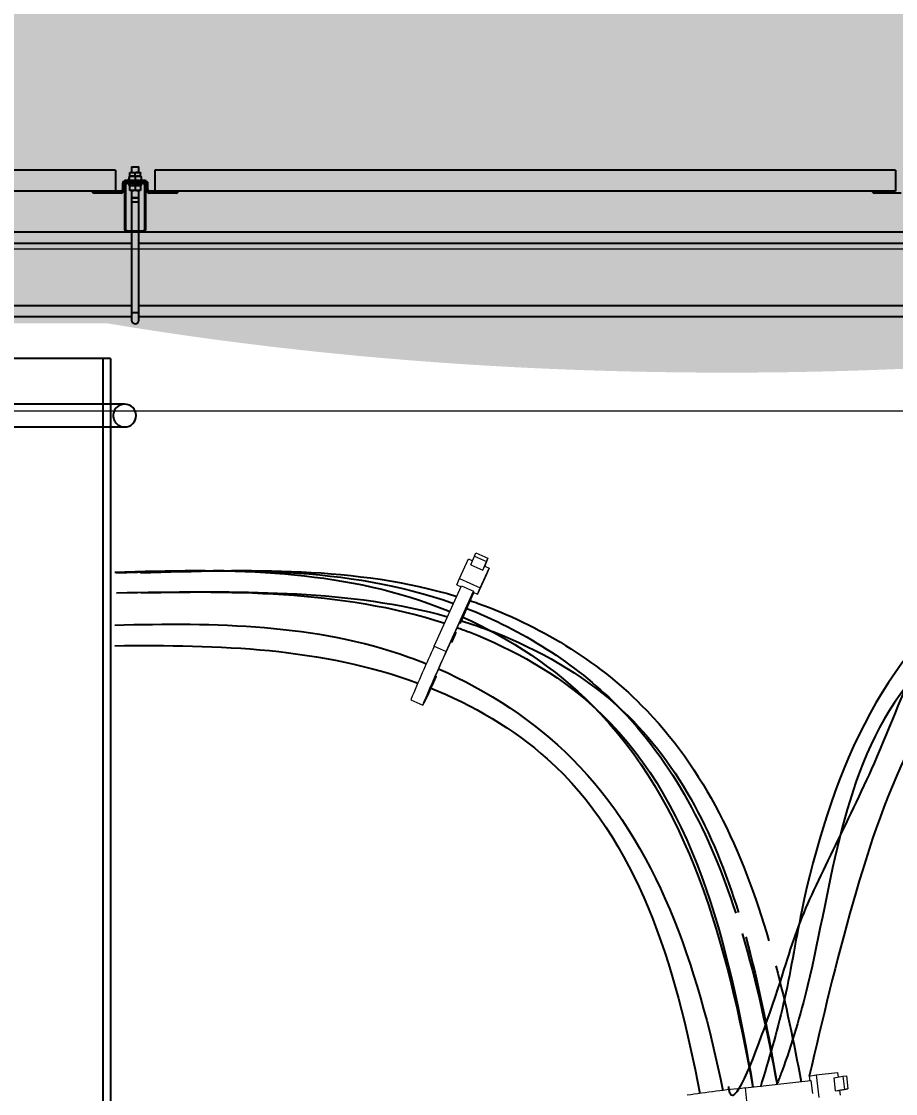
# Model space of a CAD drawing. Header units: feet. Extents: x -17 to 453, y -41 to 31.
# Drawn here: x 83.495 to 84.496, y -5.786 to -4.558 of the extents above; entities that cross this region are included whole.
import ezdxf
from ezdxf.enums import TextEntityAlignment as Align

# ---------------------------------------------------------------- set-up
doc = ezdxf.new("R2018")
doc.units = ezdxf.units.FT
doc.header["$MEASUREMENT"] = 0
doc.linetypes.add('HIDDEN', pattern=[0.375, 0.25, -0.125])
doc.linetypes.add('HIDDEN2', pattern=[0.1875, 0.125, -0.0625])
for name, color, linetype in [('ATI CENTER SUPPORT', 7, 'Continuous'), ('DC STRING CABLES', 30, 'Continuous'), ('E-DETL', 1, 'Continuous'), ('G-ANNO-TEXT', 1, 'Continuous'), ('S-BEAM', 7, 'Continuous'), ('S-BOLT', 93, 'Continuous')]:
    doc.layers.add(name, color=color, linetype=linetype)
doc.styles.add('NEI-A', font='arial.ttf')
doc.styles.get("Standard").update_dxf_attribs({"font": 'arial.ttf'})

# ---------------------------------------------------------------- blocks, each defined once
blk = doc.blocks.new('DETAIL_TITLE')
at = {"style": 'NEI-A', "flags": 8}
blk.add_attdef('#', text='', height=0.2, dxfattribs=at).set_placement((0.5922, -0.5109), align=Align.MIDDLE_CENTER)
at = {"lineweight": 30, "style": '', "flags": 104}
blk.add_attdef('DETAIL_TITLE', text='', height=0.2, dxfattribs=at).set_placement((0.9099, -0.5251), align=Align.BOTTOM_LEFT)
at = {"style": 'NEI-A'}
for tag, p in [('SCALE:', (0.9386, -0.7379)), ('1"_=_', (1.5474, -0.7379))]:
    blk.add_attdef(tag, text='', height=0.1, dxfattribs=at).set_placement(p, align=Align.BOTTOM_LEFT)

msp = doc.modelspace()

# ---------------------------------------------------------------- linework, layer by layer
at = {"color": 7, "linetype": 'Continuous', "lineweight": 25}
for p, q in [((83.62153, -4.72489), (83.62153, -4.73137)), ((83.62153, -4.72489), (83.62963, -4.72489)), ((83.62963, -4.73137), (83.62963, -4.72489)), ((83.6183, -4.73719), (83.6183, -4.73865)), ((83.6187, -4.73719), (83.6183, -4.73719)), ((83.6183, -4.73946), (83.6183, -4.73865)), ((83.6183, -4.73946), (83.6187, -4.73944)), ((83.6187, -4.73549), (83.6187, -4.74067)), ((83.6187, -4.73549), (83.63246, -4.73549)), ((83.61951, -4.73191), (83.61951, -4.73137)), ((83.61951, -4.73137), (83.63165, -4.73137)), ((83.61951, -4.73549), (83.61951, -4.73191)), ((83.62558, -4.73549), (83.62558, -4.73191)), ((83.62558, -4.73611), (83.62558, -4.74067)), ((83.63165, -4.73137), (83.63165, -4.73191)), ((83.63165, -4.73549), (83.63165, -4.73191)), ((83.63246, -4.73611), (83.63246, -4.73549)), ((83.63246, -4.73611), (83.63246, -4.74067)), ((83.63286, -4.73719), (83.63246, -4.73719)), ((83.63286, -4.73946), (83.63246, -4.73944)), ((83.63286, -4.73946), (83.63286, -4.73719)), ((83.57905, -4.75484), (83.57905, -4.75281)), ((83.60939, -4.75281), (83.60292, -4.75281)), ((83.60939, -4.75484), (83.60939, -4.75281)), ((83.61304, -4.74431), (83.61101, -4.74431)), ((83.61101, -4.74431), (83.61101, -4.75119)), ((83.61101, -4.75119), (83.61304, -4.75119)), ((83.61304, -4.74431), (83.61304, -4.75119)), ((83.61344, -4.74593), (83.61344, -4.79611)), ((83.61465, -4.74067), (83.61465, -4.7427)), ((83.63651, -4.74067), (83.61465, -4.74067)), ((83.63651, -4.7427), (83.61465, -4.7427)), ((83.61465, -4.74593), (83.61465, -4.79611)), ((83.63448, -4.74391), (83.61668, -4.74391)), ((83.6183, -4.74391), (83.6183, -4.74472)), ((83.6183, -4.74391), (83.61871, -4.74393)), ((83.6183, -4.74472), (83.6183, -4.74618)), ((83.6183, -4.74618), (83.63286, -4.74618)), ((83.61874, -4.74391), (83.61874, -4.74472)), ((83.61874, -4.74391), (83.61987, -4.74398)), ((83.61951, -4.752), (83.61951, -4.74618)), ((83.63165, -4.752), (83.61951, -4.752)), ((83.61968, -4.74391), (83.61968, -4.74397)), ((83.62, -4.74391), (83.62, -4.74472)), ((83.62, -4.74391), (83.62106, -4.74399)), ((83.62106, -4.74399), (83.62106, -4.74425)), ((83.62153, -4.752), (83.62153, -4.79813)), ((83.62194, -4.74391), (83.62194, -4.74472)), ((83.62194, -4.74391), (83.62263, -4.74399)), ((83.62263, -4.74399), (83.62263, -4.74447)), ((83.62432, -4.74391), (83.62432, -4.74472)), ((83.62432, -4.74472), (83.62684, -4.74391)), ((83.62432, -4.74391), (83.62456, -4.74399)), ((83.62456, -4.74399), (83.62456, -4.74464)), ((83.62558, -4.74618), (83.62558, -4.75146)), ((83.62684, -4.74391), (83.62684, -4.74472)), ((83.62922, -4.74391), (83.62853, -4.74399)), ((83.62922, -4.74391), (83.62922, -4.74472)), ((83.62963, -4.79813), (83.62963, -4.752)), ((83.63116, -4.74391), (83.6301, -4.74399)), ((83.63116, -4.74391), (83.63116, -4.74472)), ((83.63242, -4.74391), (83.63116, -4.74398)), ((83.63148, -4.74397), (83.63148, -4.74391)), ((83.63165, -4.74618), (83.63165, -4.752)), ((83.63242, -4.74391), (83.63242, -4.74472)), ((83.63286, -4.74391), (83.63242, -4.74393)), ((83.63286, -4.74618), (83.63286, -4.74391)), ((83.63651, -4.7427), (83.63651, -4.74067)), ((83.63651, -4.79611), (83.63651, -4.74593)), ((83.63772, -4.79611), (83.63772, -4.74593)), ((83.64015, -4.74431), (83.63812, -4.74431)), ((83.63812, -4.75119), (83.63812, -4.74431)), ((83.63812, -4.75119), (83.64015, -4.75119)), ((83.64015, -4.75119), (83.64015, -4.74431)), ((83.64177, -4.75281), (83.64177, -4.75484)), ((83.64824, -4.75281), (83.64177, -4.75281)), ((83.67211, -4.75281), (83.67211, -4.75484)), ((84.47252, -4.75482), (84.47252, -4.7528)), ((83.60939, -4.75484), (83.57905, -4.75484)), ((83.62153, -4.75999), (83.62244, -4.7609)), ((83.62153, -4.75999), (83.62963, -4.75999)), ((83.62872, -4.7609), (83.62244, -4.7609)), ((83.62872, -4.7609), (83.62963, -4.75999)), ((83.67211, -4.75484), (83.64177, -4.75484)), ((84.50285, -4.75482), (84.47252, -4.75482)), ((78.42306, -4.79935), (84.51013, -4.79935)), ((83.61668, -4.79813), (83.63448, -4.79813)), ((83.62153, -4.79935), (83.62153, -4.90051)), ((83.62963, -4.90051), (83.62963, -4.79935)), ((81.84273, -4.89646), (83.62153, -4.89646)), ((83.62963, -4.89646), (84.51498, -4.89646))]:
    msp.add_line(p, q, dxfattribs=at)
at = {"color": 8, "linetype": 'Continuous', "lineweight": 25}
for p, q in [((83.62963, -4.76536), (83.62153, -4.76536)), ((81.84273, -4.81229), (83.62153, -4.81229)), ((83.62963, -4.81229), (84.51498, -4.81229)), ((81.84273, -4.88351), (83.62153, -4.88351)), ((83.62963, -4.88351), (84.51498, -4.88351)), ((83.62153, -4.8916), (83.62963, -4.8916))]:
    msp.add_line(p, q, dxfattribs=at)
at = {"color": 7, "linetype": 'Continuous', "lineweight": 25}
for centre, radius, start, end in [((83.62229, -4.74625), 0.01076, 90.78154, 109.47462), ((83.62267, -4.74086), 0.00949, 90.78245, 109.47371), ((83.62196, -4.74642), 0.01093, 70.67545, 89.06839), ((83.62245, -4.74067), 0.0093, 70.33173, 89.41212), ((83.62876, -4.74094), 0.00958, 90.86772, 109.38844), ((83.62918, -4.74631), 0.01082, 90.83441, 109.42175), ((83.62849, -4.74085), 0.00949, 70.52369, 89.22015), ((83.62887, -4.74625), 0.01076, 70.5263, 89.21755), ((83.57905, -4.75119), 0.00364, 206.3878, 270), ((83.60939, -4.75119), 0.00162, 270, 0), ((83.60939, -4.75119), 0.00364, 270, 0), ((83.61465, -4.74431), 0.00364, 90, 180), ((83.61465, -4.74431), 0.00162, 90, 180), ((83.61668, -4.74593), 0.00324, 90, 180), ((83.61668, -4.74593), 0.00202, 90, 180), ((83.62267, -4.74254), 0.00946, 250.49389, 269.24995), ((83.62242, -4.74252), 0.00949, 270.77646, 289.47969), ((83.62871, -4.7427), 0.0093, 250.33173, 269.41212), ((83.62849, -4.74251), 0.00949, 270.78245, 289.47371), ((83.63448, -4.74593), 0.00324, 0, 90), ((83.63448, -4.74593), 0.00202, 0, 90), ((83.63651, -4.74431), 0.00364, 0, 90), ((83.63651, -4.74431), 0.00162, 0, 90), ((83.64177, -4.75119), 0.00364, 180, 270), ((83.64177, -4.75119), 0.00162, 180, 270), ((83.67211, -4.75119), 0.00364, 270, 333.6122), ((84.47252, -4.75118), 0.00364, 206.3878, 270), ((83.61668, -4.79611), 0.00324, 180, 270), ((83.61668, -4.79611), 0.00202, 180, 270), ((83.63448, -4.79611), 0.00202, 270, 0), ((83.63448, -4.79611), 0.00324, 270, 360), ((83.62558, -4.90051), 0.00405, 180, 0)]:
    msp.add_arc(centre, radius, start, end, dxfattribs=at)
for centre, major_axis, ratio, start_param, end_param in [((83.62558, -4.73905), (0.00728, 0.00045), 0.3139957, 2.7731698, 3.1222356), ((83.62558, -4.73905), (0.00728, 0.00045), 0.3139957, 5.9147624, 6.2638283), ((83.62558, -4.74431), (0.00728, 0.00045), 0.3139957, 2.7731698, 3.1222356), ((83.62558, -4.74431), (0.00728, 0.00126), 0.2696128, 2.3968839, 2.7459498), ((83.62558, -4.74431), (0.00727, 0.00186), 0.1935412, 2.0450356, 2.3941015), ((83.62558, -4.74431), (0.00728, 0.00221), 0.1002607, 1.7148622, 2.0639281), ((83.62558, -4.74431), (0.00728, 0.00221), 0.1002607, 4.8564549, 5.2055207), ((83.62558, -4.74431), (0.00589, 0.00179), 0.1002607, 4.8980999, 5.2055207), ((83.62558, -4.74431), (0.00727, 0.00186), 0.1935412, 5.1866283, 5.5356941), ((83.62558, -4.74431), (0.00589, 0.0015), 0.1935412, 5.328746, 5.5356941), ((83.62558, -4.74431), (0.00728, 0.00126), 0.2696128, 5.5384766, 5.8875424), ((83.62558, -4.74431), (0.00728, 0.00045), 0.3139957, 5.9147624, 6.2638283)]:
    msp.add_ellipse(centre, major_axis=major_axis, ratio=ratio, start_param=start_param, end_param=end_param, dxfattribs=at)
at = {"layer": 'ATI CENTER SUPPORT', "color": 1}
for p, q in [((83.60292, -4.72853), (81.86134, -4.72853)), ((83.60292, -4.72853), (83.60292, -4.75281)), ((83.64824, -4.72853), (83.64824, -4.75281)), ((84.49637, -4.72853), (83.64824, -4.72853)), ((84.49637, -4.72853), (84.49637, -4.75281)), ((83.60292, -4.75281), (81.86134, -4.75281)), ((84.49637, -4.75281), (83.64824, -4.75281))]:
    msp.add_line(p, q, dxfattribs=at)
at = {"layer": 'ATI CENTER SUPPORT', "color": 8, "linetype": 'Continuous', "lineweight": 15}
for p, q in [((83.29977, -4.81859), (84.51387, -4.81859)), ((83.2264, -5.00415), (84.51387, -5.00415))]:
    msp.add_line(p, q, dxfattribs=at)
at = {"layer": 'DC STRING CABLES'}
for points in [[(84.84652, -5.1363), (84.6009, -5.18217), (84.4717, -5.40785), (84.38525, -5.59421), (84.34873, -5.70342), (84.30576, -5.78199), (84.30533, -5.77829)], [(84.8258, -5.16401), (84.5987, -5.20874), (84.38901, -5.57664), (84.36778, -5.68436), (84.34165, -5.77902)], [(84.82283, -5.19171), (84.70587, -5.19798), (84.50824, -5.32039), (84.39554, -5.66314), (84.36615, -5.76107), (84.36125, -5.77413)], [(84.82283, -5.21942), (84.64217, -5.24695), (84.44781, -5.56684), (84.39754, -5.76636)]]:
    msp.add_spline(points, degree=3, dxfattribs=at)
for points, knots in [([(83.60348, -5.18995), (83.73572, -5.18563), (83.868, -5.18131), (83.99025, -5.225), (83.99029, -5.22501)], [0, 0, 0, 0, 4.659376, 4.6607503, 4.6607503, 4.6607503, 4.6607503]), ([(83.60228, -5.18909), (83.72547, -5.18527), (83.85678, -5.18421), (83.97811, -5.23096), (83.98609, -5.23426)], [0.3172302, 0.3172302, 0.3172302, 0.3172302, 4.659376, 4.9677961, 4.9677961, 4.9677961, 4.9677961]), ([(84.00443, -5.23029), (84.06848, -5.2553), (84.2113, -5.34517), (84.28389, -5.48929), (84.31333, -5.57967)], [4.8410384, 4.8410384, 4.8410384, 4.8410384, 7.3005954, 10.6386423, 10.6386423, 10.6386423, 10.6386423]), ([(84.00841, -5.22152), (84.01175, -5.22263), (84.08451, -5.24779), (84.24692, -5.34654), (84.32149, -5.50879), (84.35131, -5.61141)], [4.5327918, 4.5327918, 4.5327918, 4.5327918, 4.659376, 7.3005954, 11.0259441, 11.0259441, 11.0259441, 11.0259441]), ([(83.99992, -5.24022), (84.05514, -5.26493), (84.24363, -5.39057), (84.3032, -5.61584), (84.33297, -5.77901)], [5.1467727, 5.1467727, 5.1467727, 5.1467727, 7.3005954, 13.0023604, 13.0023604, 13.0023604, 13.0023604]), ([(83.60228, -5.24979), (83.71767, -5.24669), (83.83929, -5.2483), (83.95228, -5.2913), (83.95893, -5.29398)], [0.5886467, 0.5886467, 0.5886467, 0.5886467, 4.659376, 4.9155113, 4.9155113, 4.9155113, 4.9155113]), ([(83.99432, -5.25256), (83.99889, -5.25419), (84.05487, -5.27504), (84.25159, -5.38766), (84.3051, -5.61361), (84.33311, -5.779)], [4.7008971, 4.7008971, 4.7008971, 4.7008971, 4.8751145, 6.8438181, 12.542802, 12.542802, 12.542802, 12.542802]), ([(83.99801, -5.24443), (84.01084, -5.24836), (84.07529, -5.27058), (84.22123, -5.35413), (84.28785, -5.48674), (84.3165, -5.57901)], [4.3905786, 4.3905786, 4.3905786, 4.3905786, 4.8751145, 6.8438181, 10.2079612, 10.2079612, 10.2079612, 10.2079612]), ([(83.97293, -5.29987), (84.02961, -5.32469), (84.20397, -5.43982), (84.26898, -5.63944), (84.29871, -5.78282)], [5.0961601, 5.0961601, 5.0961601, 5.0961601, 7.3005954, 12.330916, 12.330916, 12.330916, 12.330916]), ([(83.96331, -5.32165), (84.01218, -5.34138), (84.18542, -5.44252), (84.24421, -5.63914), (84.27214, -5.7863)], [4.9601861, 4.9601861, 4.9601861, 4.9601861, 6.8438181, 11.9216807, 11.9216807, 11.9216807, 11.9216807])]:
    msp.add_open_spline(points, degree=3, knots=knots, dxfattribs=at)
for points in [[(83.63169, -5.18995), (83.75517, -5.18592), (83.87864, -5.18188), (83.99396, -5.21691)], [(83.60421, -5.21269), (83.73253, -5.2107), (83.86084, -5.20871), (83.98001, -5.24767)], [(83.63243, -5.21269), (83.75188, -5.21083), (83.87134, -5.20898), (83.98341, -5.24017)], [(83.60228, -5.27339), (83.72139, -5.27216), (83.8395, -5.27548), (83.94925, -5.31621)], [(84.32068, -5.60321), (84.33742, -5.65916), (84.3499, -5.71754), (84.36061, -5.77591)], [(84.32474, -5.60705), (84.33997, -5.66177), (84.3511, -5.71896), (84.3608, -5.77589)], [(84.35928, -5.64022), (84.37074, -5.68367), (84.38002, -5.72823), (84.38825, -5.77281)]]:
    msp.add_open_spline(points, degree=3, dxfattribs=at)
at = {"layer": 'E-DETL', "linetype": 'Continuous', "lineweight": 0}
for p, q in [((84.01402, -5.17074), (84.01567, -5.16711)), ((84.01567, -5.16711), (84.02941, -5.17327)), ((83.99696, -5.19638), (84.00716, -5.1739)), ((84.00716, -5.1739), (84.01191, -5.17603)), ((84.01008, -5.18063), (84.01402, -5.17074)), ((84.01008, -5.18063), (84.02382, -5.18679)), ((84.01402, -5.17074), (84.02776, -5.1769)), ((84.02382, -5.18679), (84.02776, -5.1769)), ((84.02941, -5.17327), (84.02547, -5.18317)), ((84.02583, -5.18227), (84.03083, -5.18451)), ((84.02776, -5.1769), (84.02941, -5.17327)), ((84.02789, -5.19189), (84.01769, -5.21438)), ((84.02063, -5.207), (84.03083, -5.18451)), ((84.02382, -5.18679), (84.02547, -5.18317)), ((84.03083, -5.18451), (84.02789, -5.19189)), ((83.96812, -5.27387), (83.99946, -5.2048)), ((83.99402, -5.20377), (83.99696, -5.19638)), ((83.99402, -5.20377), (83.99893, -5.20597)), ((83.99696, -5.19638), (84.02063, -5.207)), ((83.99946, -5.2048), (84.0132, -5.21096)), ((84.01769, -5.21438), (84.02063, -5.207)), ((84.01272, -5.21216), (83.98139, -5.28122)), ((83.98186, -5.28003), (84.0132, -5.21096)), ((84.0132, -5.21096), (84.01272, -5.21216)), ((84.01272, -5.21216), (84.01769, -5.21438)), ((83.98811, -5.26969), (83.9917, -5.26177)), ((83.99122, -5.26297), (83.98816, -5.26973)), ((83.99046, -5.26122), (83.9917, -5.26177)), ((83.99334, -5.25829), (83.99122, -5.26297)), ((83.9917, -5.26177), (83.99328, -5.25828)), ((83.96812, -5.27387), (83.98186, -5.28003)), ((83.94134, -5.33522), (83.95509, -5.34138)), ((84.32406, -5.78001), (84.39943, -5.77156)), ((84.39754, -5.76636), (84.40538, -5.76511)), ((84.39754, -5.76636), (84.39816, -5.7717)), ((84.39943, -5.77156), (84.40117, -5.78652)), ((84.40538, -5.76511), (84.42992, -5.76236)), ((84.40538, -5.76511), (84.40838, -5.79087)), ((84.42563, -5.76831), (84.43615, -5.76663)), ((84.42563, -5.76831), (84.42737, -5.78327)), ((84.42992, -5.76236), (84.43052, -5.76753)), ((84.43615, -5.76663), (84.44011, -5.76618)), ((84.43615, -5.76663), (84.43789, -5.78158)), ((84.44011, -5.76618), (84.44185, -5.78114)), ((84.32406, -5.78001), (84.3258, -5.79497)), ((84.42737, -5.78327), (84.43789, -5.78158)), ((84.42737, -5.78327), (84.43133, -5.78282)), ((84.44185, -5.78114), (84.43133, -5.78282)), ((84.43229, -5.78267), (84.43292, -5.78812)), ((84.43789, -5.78158), (84.44185, -5.78114))]:
    msp.add_line(p, q, dxfattribs=at)
at = {"layer": 'E-DETL', "linetype": 'Continuous', "lineweight": 0, "flags": 128}
for points in [[(83.97024, -5.30921), (83.96716, -5.31598), (83.9643, -5.32222), (83.96173, -5.32779), (83.95951, -5.33254), (83.95769, -5.33635), (83.95633, -5.33914), (83.95545, -5.34083), (83.95509, -5.34138), (83.95524, -5.34078), (83.9559, -5.33905), (83.95705, -5.33622), (83.95868, -5.33237), (83.96073, -5.32758), (83.96316, -5.32199), (83.96591, -5.31572), (83.9689, -5.30893), (83.97208, -5.30179), (83.97535, -5.29447), (83.97864, -5.28716), (83.98186, -5.28003)], [(83.98139, -5.28122), (83.97843, -5.28777), (83.97541, -5.29449), (83.9724, -5.30121), (83.96949, -5.30776), (83.96673, -5.314), (83.96421, -5.31975), (83.96198, -5.32489), (83.9601, -5.32928), (83.9586, -5.33282), (83.95754, -5.33542), (83.95693, -5.33701), (83.9568, -5.33756), (83.95714, -5.33706), (83.95794, -5.3355), (83.95919, -5.33294), (83.96086, -5.32944), (83.9629, -5.32508), (83.96526, -5.31997), (83.96789, -5.31423), (83.97072, -5.30802)]]:
    msp.add_lwpolyline(points, dxfattribs=at)
at = {"layer": 'E-DETL', "linetype": 'Continuous', "lineweight": 0}
for centre, radius, start, end in [((82.2237, -4.44733), 1.94651, 335.71351, 336.85239), ((81.70437, -4.21637), 2.51493, 335.78261, 336.66527), ((85.16147, -5.83124), 1.3171, 154.96429, 157.87656), ((84.45636, -7.09045), 1.3171, 95.7651, 98.67737)]:
    msp.add_arc(centre, radius, start, end, dxfattribs=at)
at = {"layer": 'S-BEAM'}
for p, q in [((83.59716, -4.9444), (83.29045, -4.9444)), ((83.58853, -4.9444), (83.58853, -4.9967)), ((83.59716, -4.9444), (83.59716, -4.9967)), ((83.58853, -5.02285), (83.58853, -6.65052)), ((83.59716, -5.02285), (83.59716, -6.65052))]:
    msp.add_line(p, q, dxfattribs=at)
at = {"layer": 'S-BEAM', "linetype": 'HIDDEN2'}
for p, q in [((83.58853, -4.9967), (83.58853, -5.02285)), ((83.59716, -4.9967), (83.59716, -5.02285))]:
    msp.add_line(p, q, dxfattribs=at)
at = {"layer": 'S-BOLT'}
msp.add_lwpolyline([(83.61349, -4.9967), (83.29032, -4.9967), (83.29032, -5.02285), (83.61349, -5.02285)], dxfattribs=at)
at = {"layer": 'S-BOLT', "linetype": 'HIDDEN'}
msp.add_arc((83.61349, -5.00977), 0.01307, 90, 270, dxfattribs=at)
at = {"layer": 'S-BOLT'}
msp.add_arc((83.61349, -5.00977), 0.01307, 270, 90, dxfattribs=at)

# ---------------------------------------------------------------- block references
at = {"layer": 'G-ANNO-TEXT'}
ref = msp.add_blockref('DETAIL_TITLE', (56.68533, 3.02609), dxfattribs=at)
lines = msp.add_mtext('{\\LMOTOR SUPPORT POST/END OF TRACKER GROUNDING (ABOVE GROUND)}', dxfattribs={"layer": '0', "insert": (57.59522, 2.80095), "char_height": 7.6528868, "attachment_point": 1})
ref.add_attrib('DETAIL_TITLE', '', (57.59522, 2.80095)).embed_mtext(lines)
ref = msp.add_blockref('DETAIL_TITLE', (67.50593, 3.02609), dxfattribs=at)
lines = msp.add_mtext('{\\LMOTOR SUPPORT POST/END OF TRACKER GROUNDING (ABOVE GROUND)}', dxfattribs={"layer": '0', "insert": (68.41583, 2.80095), "char_height": 7.6528868, "attachment_point": 1})
ref.add_attrib('DETAIL_TITLE', '', (68.41583, 2.80095)).embed_mtext(lines)
ref = msp.add_blockref('DETAIL_TITLE', (78.32654, 3.02609), dxfattribs=at)
lines = msp.add_mtext('{\\LMOTOR SUPPORT POST/END OF TRACKER GROUNDING (ABOVE GROUND)}', dxfattribs={"layer": '0', "insert": (79.23644, 2.80095), "char_height": 7.6528868, "attachment_point": 1})
ref.add_attrib('DETAIL_TITLE', '', (79.23644, 2.80095)).embed_mtext(lines)
ref = msp.add_blockref('DETAIL_TITLE', (45.86472, 2.97376), dxfattribs=at)
lines = msp.add_mtext('{\\LMOTOR SUPPORT POST/END OF TRACKER GROUNDING (ABOVE GROUND)}', dxfattribs={"layer": '0', "insert": (46.77461, 2.74862), "char_height": 7.6528868, "attachment_point": 1})
ref.add_attrib('DETAIL_TITLE', '', (46.77461, 2.74862)).embed_mtext(lines)

doc.saveas('drawing.dxf')
